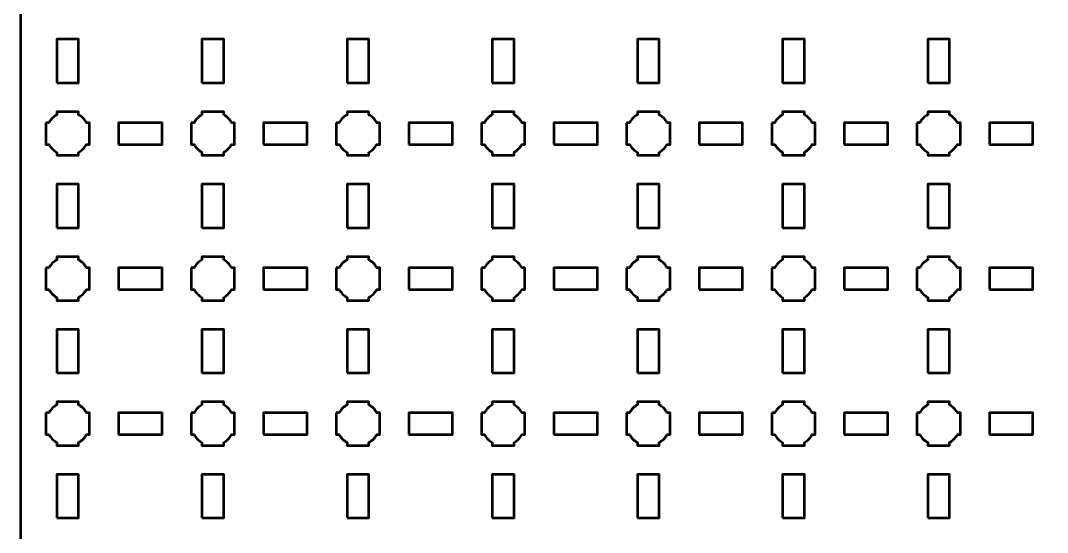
# Model space of a CAD drawing. Header units: centimetres. Extents: x -40.1 to 19.1, y -44.5 to 14.8.
# Drawn here: x -40.15 to -26, y 0.65 to 7.71 of the extents above; entities that cross this region are included whole.
import ezdxf

# ---------------------------------------------------------------- set-up
doc = ezdxf.new("R2010")
doc.units = ezdxf.units.CM
doc.header["$MEASUREMENT"] = 0
doc.layers.add('Layer 1', color=7, linetype='Continuous')

msp = doc.modelspace()

# ---------------------------------------------------------------- linework, layer by layer
at = {"layer": 'Layer 1', "lineweight": 53}
for points in [[(-39.65, 6.85), (-39.35, 6.85), (-39.35, 7.45), (-39.65, 7.45), (-39.65, 6.85)], [(-37.65, 6.85), (-37.35, 6.85), (-37.35, 7.45), (-37.65, 7.45), (-37.65, 6.85)], [(-35.65, 6.85), (-35.35, 6.85), (-35.35, 7.45), (-35.65, 7.45), (-35.65, 6.85)], [(-33.65, 6.85), (-33.35, 6.85), (-33.35, 7.45), (-33.65, 7.45), (-33.65, 6.85)], [(-31.65, 6.85), (-31.35, 6.85), (-31.35, 7.45), (-31.65, 7.45), (-31.65, 6.85)], [(-29.65, 6.85), (-29.35, 6.85), (-29.35, 7.45), (-29.65, 7.45), (-29.65, 6.85)], [(-27.65, 6.85), (-27.35, 6.85), (-27.35, 7.45), (-27.65, 7.45), (-27.65, 6.85)], [(-38.8, 6), (-38.2, 6), (-38.2, 6.3), (-38.8, 6.3), (-38.8, 6)], [(-36.8, 6), (-36.2, 6), (-36.2, 6.3), (-36.8, 6.3), (-36.8, 6)], [(-34.8, 6), (-34.2, 6), (-34.2, 6.3), (-34.8, 6.3), (-34.8, 6)], [(-32.8, 6), (-32.2, 6), (-32.2, 6.3), (-32.8, 6.3), (-32.8, 6)], [(-30.8, 6), (-30.2, 6), (-30.2, 6.3), (-30.8, 6.3), (-30.8, 6)], [(-28.8, 6), (-28.2, 6), (-28.2, 6.3), (-28.8, 6.3), (-28.8, 6)], [(-26.8, 6), (-26.2, 6), (-26.2, 6.3), (-26.8, 6.3), (-26.8, 6)], [(-39.65, 4.85), (-39.35, 4.85), (-39.35, 5.45), (-39.65, 5.45), (-39.65, 4.85)], [(-37.65, 4.85), (-37.35, 4.85), (-37.35, 5.45), (-37.65, 5.45), (-37.65, 4.85)], [(-35.65, 4.85), (-35.35, 4.85), (-35.35, 5.45), (-35.65, 5.45), (-35.65, 4.85)], [(-33.65, 4.85), (-33.35, 4.85), (-33.35, 5.45), (-33.65, 5.45), (-33.65, 4.85)], [(-31.65, 4.85), (-31.35, 4.85), (-31.35, 5.45), (-31.65, 5.45), (-31.65, 4.85)], [(-29.65, 4.85), (-29.35, 4.85), (-29.35, 5.45), (-29.65, 5.45), (-29.65, 4.85)], [(-27.65, 4.85), (-27.35, 4.85), (-27.35, 5.45), (-27.65, 5.45), (-27.65, 4.85)], [(-38.8, 4), (-38.2, 4), (-38.2, 4.3), (-38.8, 4.3), (-38.8, 4)], [(-36.8, 4), (-36.2, 4), (-36.2, 4.3), (-36.8, 4.3), (-36.8, 4)], [(-34.8, 4), (-34.2, 4), (-34.2, 4.3), (-34.8, 4.3), (-34.8, 4)], [(-32.8, 4), (-32.2, 4), (-32.2, 4.3), (-32.8, 4.3), (-32.8, 4)], [(-30.8, 4), (-30.2, 4), (-30.2, 4.3), (-30.8, 4.3), (-30.8, 4)], [(-28.8, 4), (-28.2, 4), (-28.2, 4.3), (-28.8, 4.3), (-28.8, 4)], [(-26.8, 4), (-26.2, 4), (-26.2, 4.3), (-26.8, 4.3), (-26.8, 4)], [(-39.65, 2.85), (-39.35, 2.85), (-39.35, 3.45), (-39.65, 3.45), (-39.65, 2.85)], [(-37.65, 2.85), (-37.35, 2.85), (-37.35, 3.45), (-37.65, 3.45), (-37.65, 2.85)], [(-35.65, 2.85), (-35.35, 2.85), (-35.35, 3.45), (-35.65, 3.45), (-35.65, 2.85)], [(-33.65, 2.85), (-33.35, 2.85), (-33.35, 3.45), (-33.65, 3.45), (-33.65, 2.85)], [(-31.65, 2.85), (-31.35, 2.85), (-31.35, 3.45), (-31.65, 3.45), (-31.65, 2.85)], [(-29.65, 2.85), (-29.35, 2.85), (-29.35, 3.45), (-29.65, 3.45), (-29.65, 2.85)], [(-27.65, 2.85), (-27.35, 2.85), (-27.35, 3.45), (-27.65, 3.45), (-27.65, 2.85)], [(-38.8, 2), (-38.2, 2), (-38.2, 2.3), (-38.8, 2.3), (-38.8, 2)], [(-36.8, 2), (-36.2, 2), (-36.2, 2.3), (-36.8, 2.3), (-36.8, 2)], [(-34.8, 2), (-34.2, 2), (-34.2, 2.3), (-34.8, 2.3), (-34.8, 2)], [(-32.8, 2), (-32.2, 2), (-32.2, 2.3), (-32.8, 2.3), (-32.8, 2)], [(-30.8, 2), (-30.2, 2), (-30.2, 2.3), (-30.8, 2.3), (-30.8, 2)], [(-28.8, 2), (-28.2, 2), (-28.2, 2.3), (-28.8, 2.3), (-28.8, 2)], [(-26.8, 2), (-26.2, 2), (-26.2, 2.3), (-26.8, 2.3), (-26.8, 2)], [(-39.65, 0.85), (-39.35, 0.85), (-39.35, 1.45), (-39.65, 1.45), (-39.65, 0.85)], [(-37.65, 0.85), (-37.35, 0.85), (-37.35, 1.45), (-37.65, 1.45), (-37.65, 0.85)], [(-35.65, 0.85), (-35.35, 0.85), (-35.35, 1.45), (-35.65, 1.45), (-35.65, 0.85)], [(-33.65, 0.85), (-33.35, 0.85), (-33.35, 1.45), (-33.65, 1.45), (-33.65, 0.85)], [(-31.65, 0.85), (-31.35, 0.85), (-31.35, 1.45), (-31.65, 1.45), (-31.65, 0.85)], [(-29.65, 0.85), (-29.35, 0.85), (-29.35, 1.45), (-29.65, 1.45), (-29.65, 0.85)], [(-27.65, 0.85), (-27.35, 0.85), (-27.35, 1.45), (-27.65, 1.45), (-27.65, 0.85)]]:
    msp.add_lwpolyline(points, close=True, dxfattribs=at)
for points, knots in [([(-40.15, -44), (-40.15, -44), (-40.15, 14.3), (-40.15, 14.3), (-40.15, 14.3), (-40.15, 14.57609), (-39.92609, 14.8), (-39.65, 14.8), (-39.65, 14.8), (-39.65, 14.8), (18.65, 14.8), (18.65, 14.8), (18.65, 14.8), (18.92609, 14.8), (19.15, 14.57609), (19.15, 14.3), (19.15, 14.3), (19.15, 14.3), (19.15, -44), (19.15, -44), (19.15, -44), (19.15, -44.27609), (18.92609, -44.5), (18.65, -44.5), (18.65, -44.5), (18.65, -44.5), (-39.65, -44.5), (-39.65, -44.5), (-39.65, -44.5), (-39.92609, -44.5), (-40.15, -44.27609), (-40.15, -44)], [0, 0, 0, 0, 0.125, 0.125, 0.125, 0.125, 0.25, 0.25, 0.25, 0.25, 0.375, 0.375, 0.375, 0.375, 0.5, 0.5, 0.5, 0.5, 0.625, 0.625, 0.625, 0.625, 0.75, 0.75, 0.75, 0.75, 0.875, 0.875, 0.875, 0.875, 1, 1, 1, 1]), ([(-39.8, 6.3), (-39.8, 6.3), (-39.75985, 6.3), (-39.75985, 6.3), (-39.75985, 6.3), (-39.7335, 6.34553), (-39.69553, 6.3835), (-39.65, 6.40985), (-39.65, 6.40985), (-39.65, 6.40985), (-39.65, 6.45), (-39.65, 6.45), (-39.65, 6.45), (-39.65, 6.45), (-39.5, 6.45), (-39.5, 6.45), (-39.5, 6.45), (-39.5, 6.45), (-39.35, 6.45), (-39.35, 6.45), (-39.35, 6.45), (-39.35, 6.45), (-39.35, 6.40985), (-39.35, 6.40985), (-39.35, 6.40985), (-39.30447, 6.3835), (-39.2665, 6.34553), (-39.24015, 6.3), (-39.24015, 6.3), (-39.24015, 6.3), (-39.2, 6.3), (-39.2, 6.3), (-39.2, 6.3), (-39.2, 6.3), (-39.2, 6.15), (-39.2, 6.15), (-39.2, 6.15), (-39.2, 6.15), (-39.2, 6), (-39.2, 6), (-39.2, 6), (-39.2, 6), (-39.24015, 6), (-39.24015, 6), (-39.24015, 6), (-39.2665, 5.95447), (-39.30447, 5.9165), (-39.35, 5.89015), (-39.35, 5.89015), (-39.35, 5.89015), (-39.35, 5.85), (-39.35, 5.85), (-39.35, 5.85), (-39.35, 5.85), (-39.5, 5.85), (-39.5, 5.85), (-39.5, 5.85), (-39.5, 5.85), (-39.65, 5.85), (-39.65, 5.85), (-39.65, 5.85), (-39.65, 5.85), (-39.65, 5.89015), (-39.65, 5.89015), (-39.65, 5.89015), (-39.69553, 5.9165), (-39.7335, 5.95447), (-39.75985, 6), (-39.75985, 6), (-39.75985, 6), (-39.8, 6), (-39.8, 6), (-39.8, 6), (-39.8, 6), (-39.8, 6.15), (-39.8, 6.15), (-39.8, 6.15), (-39.8, 6.15), (-39.8, 6.3), (-39.8, 6.3)], [0, 0, 0, 0, 0.05, 0.05, 0.05, 0.05, 0.1, 0.1, 0.1, 0.1, 0.15, 0.15, 0.15, 0.15, 0.2, 0.2, 0.2, 0.2, 0.25, 0.25, 0.25, 0.25, 0.3, 0.3, 0.3, 0.3, 0.35, 0.35, 0.35, 0.35, 0.4, 0.4, 0.4, 0.4, 0.45, 0.45, 0.45, 0.45, 0.5, 0.5, 0.5, 0.5, 0.55, 0.55, 0.55, 0.55, 0.6, 0.6, 0.6, 0.6, 0.65, 0.65, 0.65, 0.65, 0.7, 0.7, 0.7, 0.7, 0.75, 0.75, 0.75, 0.75, 0.8, 0.8, 0.8, 0.8, 0.85, 0.85, 0.85, 0.85, 0.9, 0.9, 0.9, 0.9, 0.95, 0.95, 0.95, 0.95, 1, 1, 1, 1]), ([(-37.8, 6.3), (-37.8, 6.3), (-37.75985, 6.3), (-37.75985, 6.3), (-37.75985, 6.3), (-37.7335, 6.34553), (-37.69553, 6.3835), (-37.65, 6.40985), (-37.65, 6.40985), (-37.65, 6.40985), (-37.65, 6.45), (-37.65, 6.45), (-37.65, 6.45), (-37.65, 6.45), (-37.5, 6.45), (-37.5, 6.45), (-37.5, 6.45), (-37.5, 6.45), (-37.35, 6.45), (-37.35, 6.45), (-37.35, 6.45), (-37.35, 6.45), (-37.35, 6.40985), (-37.35, 6.40985), (-37.35, 6.40985), (-37.30447, 6.3835), (-37.2665, 6.34553), (-37.24015, 6.3), (-37.24015, 6.3), (-37.24015, 6.3), (-37.2, 6.3), (-37.2, 6.3), (-37.2, 6.3), (-37.2, 6.3), (-37.2, 6.15), (-37.2, 6.15), (-37.2, 6.15), (-37.2, 6.15), (-37.2, 6), (-37.2, 6), (-37.2, 6), (-37.2, 6), (-37.24015, 6), (-37.24015, 6), (-37.24015, 6), (-37.2665, 5.95447), (-37.30447, 5.9165), (-37.35, 5.89015), (-37.35, 5.89015), (-37.35, 5.89015), (-37.35, 5.85), (-37.35, 5.85), (-37.35, 5.85), (-37.35, 5.85), (-37.5, 5.85), (-37.5, 5.85), (-37.5, 5.85), (-37.5, 5.85), (-37.65, 5.85), (-37.65, 5.85), (-37.65, 5.85), (-37.65, 5.85), (-37.65, 5.89015), (-37.65, 5.89015), (-37.65, 5.89015), (-37.69553, 5.9165), (-37.7335, 5.95447), (-37.75985, 6), (-37.75985, 6), (-37.75985, 6), (-37.8, 6), (-37.8, 6), (-37.8, 6), (-37.8, 6), (-37.8, 6.15), (-37.8, 6.15), (-37.8, 6.15), (-37.8, 6.15), (-37.8, 6.3), (-37.8, 6.3)], [0, 0, 0, 0, 0.05, 0.05, 0.05, 0.05, 0.1, 0.1, 0.1, 0.1, 0.15, 0.15, 0.15, 0.15, 0.2, 0.2, 0.2, 0.2, 0.25, 0.25, 0.25, 0.25, 0.3, 0.3, 0.3, 0.3, 0.35, 0.35, 0.35, 0.35, 0.4, 0.4, 0.4, 0.4, 0.45, 0.45, 0.45, 0.45, 0.5, 0.5, 0.5, 0.5, 0.55, 0.55, 0.55, 0.55, 0.6, 0.6, 0.6, 0.6, 0.65, 0.65, 0.65, 0.65, 0.7, 0.7, 0.7, 0.7, 0.75, 0.75, 0.75, 0.75, 0.8, 0.8, 0.8, 0.8, 0.85, 0.85, 0.85, 0.85, 0.9, 0.9, 0.9, 0.9, 0.95, 0.95, 0.95, 0.95, 1, 1, 1, 1]), ([(-35.8, 6.3), (-35.8, 6.3), (-35.75985, 6.3), (-35.75985, 6.3), (-35.75985, 6.3), (-35.7335, 6.34553), (-35.69553, 6.3835), (-35.65, 6.40985), (-35.65, 6.40985), (-35.65, 6.40985), (-35.65, 6.45), (-35.65, 6.45), (-35.65, 6.45), (-35.65, 6.45), (-35.5, 6.45), (-35.5, 6.45), (-35.5, 6.45), (-35.5, 6.45), (-35.35, 6.45), (-35.35, 6.45), (-35.35, 6.45), (-35.35, 6.45), (-35.35, 6.40985), (-35.35, 6.40985), (-35.35, 6.40985), (-35.30447, 6.3835), (-35.2665, 6.34553), (-35.24015, 6.3), (-35.24015, 6.3), (-35.24015, 6.3), (-35.2, 6.3), (-35.2, 6.3), (-35.2, 6.3), (-35.2, 6.3), (-35.2, 6.15), (-35.2, 6.15), (-35.2, 6.15), (-35.2, 6.15), (-35.2, 6), (-35.2, 6), (-35.2, 6), (-35.2, 6), (-35.24015, 6), (-35.24015, 6), (-35.24015, 6), (-35.2665, 5.95447), (-35.30447, 5.9165), (-35.35, 5.89015), (-35.35, 5.89015), (-35.35, 5.89015), (-35.35, 5.85), (-35.35, 5.85), (-35.35, 5.85), (-35.35, 5.85), (-35.5, 5.85), (-35.5, 5.85), (-35.5, 5.85), (-35.5, 5.85), (-35.65, 5.85), (-35.65, 5.85), (-35.65, 5.85), (-35.65, 5.85), (-35.65, 5.89015), (-35.65, 5.89015), (-35.65, 5.89015), (-35.69553, 5.9165), (-35.7335, 5.95447), (-35.75985, 6), (-35.75985, 6), (-35.75985, 6), (-35.8, 6), (-35.8, 6), (-35.8, 6), (-35.8, 6), (-35.8, 6.15), (-35.8, 6.15), (-35.8, 6.15), (-35.8, 6.15), (-35.8, 6.3), (-35.8, 6.3)], [0, 0, 0, 0, 0.05, 0.05, 0.05, 0.05, 0.1, 0.1, 0.1, 0.1, 0.15, 0.15, 0.15, 0.15, 0.2, 0.2, 0.2, 0.2, 0.25, 0.25, 0.25, 0.25, 0.3, 0.3, 0.3, 0.3, 0.35, 0.35, 0.35, 0.35, 0.4, 0.4, 0.4, 0.4, 0.45, 0.45, 0.45, 0.45, 0.5, 0.5, 0.5, 0.5, 0.55, 0.55, 0.55, 0.55, 0.6, 0.6, 0.6, 0.6, 0.65, 0.65, 0.65, 0.65, 0.7, 0.7, 0.7, 0.7, 0.75, 0.75, 0.75, 0.75, 0.8, 0.8, 0.8, 0.8, 0.85, 0.85, 0.85, 0.85, 0.9, 0.9, 0.9, 0.9, 0.95, 0.95, 0.95, 0.95, 1, 1, 1, 1]), ([(-33.8, 6.3), (-33.8, 6.3), (-33.75985, 6.3), (-33.75985, 6.3), (-33.75985, 6.3), (-33.7335, 6.34553), (-33.69553, 6.3835), (-33.65, 6.40985), (-33.65, 6.40985), (-33.65, 6.40985), (-33.65, 6.45), (-33.65, 6.45), (-33.65, 6.45), (-33.65, 6.45), (-33.5, 6.45), (-33.5, 6.45), (-33.5, 6.45), (-33.5, 6.45), (-33.35, 6.45), (-33.35, 6.45), (-33.35, 6.45), (-33.35, 6.45), (-33.35, 6.40985), (-33.35, 6.40985), (-33.35, 6.40985), (-33.30447, 6.3835), (-33.2665, 6.34553), (-33.24015, 6.3), (-33.24015, 6.3), (-33.24015, 6.3), (-33.2, 6.3), (-33.2, 6.3), (-33.2, 6.3), (-33.2, 6.3), (-33.2, 6.15), (-33.2, 6.15), (-33.2, 6.15), (-33.2, 6.15), (-33.2, 6), (-33.2, 6), (-33.2, 6), (-33.2, 6), (-33.24015, 6), (-33.24015, 6), (-33.24015, 6), (-33.2665, 5.95447), (-33.30447, 5.9165), (-33.35, 5.89015), (-33.35, 5.89015), (-33.35, 5.89015), (-33.35, 5.85), (-33.35, 5.85), (-33.35, 5.85), (-33.35, 5.85), (-33.5, 5.85), (-33.5, 5.85), (-33.5, 5.85), (-33.5, 5.85), (-33.65, 5.85), (-33.65, 5.85), (-33.65, 5.85), (-33.65, 5.85), (-33.65, 5.89015), (-33.65, 5.89015), (-33.65, 5.89015), (-33.69553, 5.9165), (-33.7335, 5.95447), (-33.75985, 6), (-33.75985, 6), (-33.75985, 6), (-33.8, 6), (-33.8, 6), (-33.8, 6), (-33.8, 6), (-33.8, 6.15), (-33.8, 6.15), (-33.8, 6.15), (-33.8, 6.15), (-33.8, 6.3), (-33.8, 6.3)], [0, 0, 0, 0, 0.05, 0.05, 0.05, 0.05, 0.1, 0.1, 0.1, 0.1, 0.15, 0.15, 0.15, 0.15, 0.2, 0.2, 0.2, 0.2, 0.25, 0.25, 0.25, 0.25, 0.3, 0.3, 0.3, 0.3, 0.35, 0.35, 0.35, 0.35, 0.4, 0.4, 0.4, 0.4, 0.45, 0.45, 0.45, 0.45, 0.5, 0.5, 0.5, 0.5, 0.55, 0.55, 0.55, 0.55, 0.6, 0.6, 0.6, 0.6, 0.65, 0.65, 0.65, 0.65, 0.7, 0.7, 0.7, 0.7, 0.75, 0.75, 0.75, 0.75, 0.8, 0.8, 0.8, 0.8, 0.85, 0.85, 0.85, 0.85, 0.9, 0.9, 0.9, 0.9, 0.95, 0.95, 0.95, 0.95, 1, 1, 1, 1]), ([(-31.8, 6.3), (-31.8, 6.3), (-31.75985, 6.3), (-31.75985, 6.3), (-31.75985, 6.3), (-31.7335, 6.34553), (-31.69553, 6.3835), (-31.65, 6.40985), (-31.65, 6.40985), (-31.65, 6.40985), (-31.65, 6.45), (-31.65, 6.45), (-31.65, 6.45), (-31.65, 6.45), (-31.5, 6.45), (-31.5, 6.45), (-31.5, 6.45), (-31.5, 6.45), (-31.35, 6.45), (-31.35, 6.45), (-31.35, 6.45), (-31.35, 6.45), (-31.35, 6.40985), (-31.35, 6.40985), (-31.35, 6.40985), (-31.30447, 6.3835), (-31.2665, 6.34553), (-31.24015, 6.3), (-31.24015, 6.3), (-31.24015, 6.3), (-31.2, 6.3), (-31.2, 6.3), (-31.2, 6.3), (-31.2, 6.3), (-31.2, 6.15), (-31.2, 6.15), (-31.2, 6.15), (-31.2, 6.15), (-31.2, 6), (-31.2, 6), (-31.2, 6), (-31.2, 6), (-31.24015, 6), (-31.24015, 6), (-31.24015, 6), (-31.2665, 5.95447), (-31.30447, 5.9165), (-31.35, 5.89015), (-31.35, 5.89015), (-31.35, 5.89015), (-31.35, 5.85), (-31.35, 5.85), (-31.35, 5.85), (-31.35, 5.85), (-31.5, 5.85), (-31.5, 5.85), (-31.5, 5.85), (-31.5, 5.85), (-31.65, 5.85), (-31.65, 5.85), (-31.65, 5.85), (-31.65, 5.85), (-31.65, 5.89015), (-31.65, 5.89015), (-31.65, 5.89015), (-31.69553, 5.9165), (-31.7335, 5.95447), (-31.75985, 6), (-31.75985, 6), (-31.75985, 6), (-31.8, 6), (-31.8, 6), (-31.8, 6), (-31.8, 6), (-31.8, 6.15), (-31.8, 6.15), (-31.8, 6.15), (-31.8, 6.15), (-31.8, 6.3), (-31.8, 6.3)], [0, 0, 0, 0, 0.05, 0.05, 0.05, 0.05, 0.1, 0.1, 0.1, 0.1, 0.15, 0.15, 0.15, 0.15, 0.2, 0.2, 0.2, 0.2, 0.25, 0.25, 0.25, 0.25, 0.3, 0.3, 0.3, 0.3, 0.35, 0.35, 0.35, 0.35, 0.4, 0.4, 0.4, 0.4, 0.45, 0.45, 0.45, 0.45, 0.5, 0.5, 0.5, 0.5, 0.55, 0.55, 0.55, 0.55, 0.6, 0.6, 0.6, 0.6, 0.65, 0.65, 0.65, 0.65, 0.7, 0.7, 0.7, 0.7, 0.75, 0.75, 0.75, 0.75, 0.8, 0.8, 0.8, 0.8, 0.85, 0.85, 0.85, 0.85, 0.9, 0.9, 0.9, 0.9, 0.95, 0.95, 0.95, 0.95, 1, 1, 1, 1]), ([(-29.8, 6.3), (-29.8, 6.3), (-29.75985, 6.3), (-29.75985, 6.3), (-29.75985, 6.3), (-29.7335, 6.34553), (-29.69553, 6.3835), (-29.65, 6.40985), (-29.65, 6.40985), (-29.65, 6.40985), (-29.65, 6.45), (-29.65, 6.45), (-29.65, 6.45), (-29.65, 6.45), (-29.5, 6.45), (-29.5, 6.45), (-29.5, 6.45), (-29.5, 6.45), (-29.35, 6.45), (-29.35, 6.45), (-29.35, 6.45), (-29.35, 6.45), (-29.35, 6.40985), (-29.35, 6.40985), (-29.35, 6.40985), (-29.30447, 6.3835), (-29.2665, 6.34553), (-29.24015, 6.3), (-29.24015, 6.3), (-29.24015, 6.3), (-29.2, 6.3), (-29.2, 6.3), (-29.2, 6.3), (-29.2, 6.3), (-29.2, 6.15), (-29.2, 6.15), (-29.2, 6.15), (-29.2, 6.15), (-29.2, 6), (-29.2, 6), (-29.2, 6), (-29.2, 6), (-29.24015, 6), (-29.24015, 6), (-29.24015, 6), (-29.2665, 5.95447), (-29.30447, 5.9165), (-29.35, 5.89015), (-29.35, 5.89015), (-29.35, 5.89015), (-29.35, 5.85), (-29.35, 5.85), (-29.35, 5.85), (-29.35, 5.85), (-29.5, 5.85), (-29.5, 5.85), (-29.5, 5.85), (-29.5, 5.85), (-29.65, 5.85), (-29.65, 5.85), (-29.65, 5.85), (-29.65, 5.85), (-29.65, 5.89015), (-29.65, 5.89015), (-29.65, 5.89015), (-29.69553, 5.9165), (-29.7335, 5.95447), (-29.75985, 6), (-29.75985, 6), (-29.75985, 6), (-29.8, 6), (-29.8, 6), (-29.8, 6), (-29.8, 6), (-29.8, 6.15), (-29.8, 6.15), (-29.8, 6.15), (-29.8, 6.15), (-29.8, 6.3), (-29.8, 6.3)], [0, 0, 0, 0, 0.05, 0.05, 0.05, 0.05, 0.1, 0.1, 0.1, 0.1, 0.15, 0.15, 0.15, 0.15, 0.2, 0.2, 0.2, 0.2, 0.25, 0.25, 0.25, 0.25, 0.3, 0.3, 0.3, 0.3, 0.35, 0.35, 0.35, 0.35, 0.4, 0.4, 0.4, 0.4, 0.45, 0.45, 0.45, 0.45, 0.5, 0.5, 0.5, 0.5, 0.55, 0.55, 0.55, 0.55, 0.6, 0.6, 0.6, 0.6, 0.65, 0.65, 0.65, 0.65, 0.7, 0.7, 0.7, 0.7, 0.75, 0.75, 0.75, 0.75, 0.8, 0.8, 0.8, 0.8, 0.85, 0.85, 0.85, 0.85, 0.9, 0.9, 0.9, 0.9, 0.95, 0.95, 0.95, 0.95, 1, 1, 1, 1]), ([(-27.8, 6.3), (-27.8, 6.3), (-27.75985, 6.3), (-27.75985, 6.3), (-27.75985, 6.3), (-27.7335, 6.34553), (-27.69553, 6.3835), (-27.65, 6.40985), (-27.65, 6.40985), (-27.65, 6.40985), (-27.65, 6.45), (-27.65, 6.45), (-27.65, 6.45), (-27.65, 6.45), (-27.5, 6.45), (-27.5, 6.45), (-27.5, 6.45), (-27.5, 6.45), (-27.35, 6.45), (-27.35, 6.45), (-27.35, 6.45), (-27.35, 6.45), (-27.35, 6.40985), (-27.35, 6.40985), (-27.35, 6.40985), (-27.30447, 6.3835), (-27.2665, 6.34553), (-27.24015, 6.3), (-27.24015, 6.3), (-27.24015, 6.3), (-27.2, 6.3), (-27.2, 6.3), (-27.2, 6.3), (-27.2, 6.3), (-27.2, 6.15), (-27.2, 6.15), (-27.2, 6.15), (-27.2, 6.15), (-27.2, 6), (-27.2, 6), (-27.2, 6), (-27.2, 6), (-27.24015, 6), (-27.24015, 6), (-27.24015, 6), (-27.2665, 5.95447), (-27.30447, 5.9165), (-27.35, 5.89015), (-27.35, 5.89015), (-27.35, 5.89015), (-27.35, 5.85), (-27.35, 5.85), (-27.35, 5.85), (-27.35, 5.85), (-27.5, 5.85), (-27.5, 5.85), (-27.5, 5.85), (-27.5, 5.85), (-27.65, 5.85), (-27.65, 5.85), (-27.65, 5.85), (-27.65, 5.85), (-27.65, 5.89015), (-27.65, 5.89015), (-27.65, 5.89015), (-27.69553, 5.9165), (-27.7335, 5.95447), (-27.75985, 6), (-27.75985, 6), (-27.75985, 6), (-27.8, 6), (-27.8, 6), (-27.8, 6), (-27.8, 6), (-27.8, 6.15), (-27.8, 6.15), (-27.8, 6.15), (-27.8, 6.15), (-27.8, 6.3), (-27.8, 6.3)], [0, 0, 0, 0, 0.05, 0.05, 0.05, 0.05, 0.1, 0.1, 0.1, 0.1, 0.15, 0.15, 0.15, 0.15, 0.2, 0.2, 0.2, 0.2, 0.25, 0.25, 0.25, 0.25, 0.3, 0.3, 0.3, 0.3, 0.35, 0.35, 0.35, 0.35, 0.4, 0.4, 0.4, 0.4, 0.45, 0.45, 0.45, 0.45, 0.5, 0.5, 0.5, 0.5, 0.55, 0.55, 0.55, 0.55, 0.6, 0.6, 0.6, 0.6, 0.65, 0.65, 0.65, 0.65, 0.7, 0.7, 0.7, 0.7, 0.75, 0.75, 0.75, 0.75, 0.8, 0.8, 0.8, 0.8, 0.85, 0.85, 0.85, 0.85, 0.9, 0.9, 0.9, 0.9, 0.95, 0.95, 0.95, 0.95, 1, 1, 1, 1]), ([(-39.8, 4.3), (-39.8, 4.3), (-39.75985, 4.3), (-39.75985, 4.3), (-39.75985, 4.3), (-39.7335, 4.34553), (-39.69553, 4.3835), (-39.65, 4.40985), (-39.65, 4.40985), (-39.65, 4.40985), (-39.65, 4.45), (-39.65, 4.45), (-39.65, 4.45), (-39.65, 4.45), (-39.5, 4.45), (-39.5, 4.45), (-39.5, 4.45), (-39.5, 4.45), (-39.35, 4.45), (-39.35, 4.45), (-39.35, 4.45), (-39.35, 4.45), (-39.35, 4.40985), (-39.35, 4.40985), (-39.35, 4.40985), (-39.30447, 4.3835), (-39.2665, 4.34553), (-39.24015, 4.3), (-39.24015, 4.3), (-39.24015, 4.3), (-39.2, 4.3), (-39.2, 4.3), (-39.2, 4.3), (-39.2, 4.3), (-39.2, 4.15), (-39.2, 4.15), (-39.2, 4.15), (-39.2, 4.15), (-39.2, 4), (-39.2, 4), (-39.2, 4), (-39.2, 4), (-39.24015, 4), (-39.24015, 4), (-39.24015, 4), (-39.2665, 3.95447), (-39.30447, 3.9165), (-39.35, 3.89015), (-39.35, 3.89015), (-39.35, 3.89015), (-39.35, 3.85), (-39.35, 3.85), (-39.35, 3.85), (-39.35, 3.85), (-39.5, 3.85), (-39.5, 3.85), (-39.5, 3.85), (-39.5, 3.85), (-39.65, 3.85), (-39.65, 3.85), (-39.65, 3.85), (-39.65, 3.85), (-39.65, 3.89015), (-39.65, 3.89015), (-39.65, 3.89015), (-39.69553, 3.9165), (-39.7335, 3.95447), (-39.75985, 4), (-39.75985, 4), (-39.75985, 4), (-39.8, 4), (-39.8, 4), (-39.8, 4), (-39.8, 4), (-39.8, 4.15), (-39.8, 4.15), (-39.8, 4.15), (-39.8, 4.15), (-39.8, 4.3), (-39.8, 4.3)], [0, 0, 0, 0, 0.05, 0.05, 0.05, 0.05, 0.1, 0.1, 0.1, 0.1, 0.15, 0.15, 0.15, 0.15, 0.2, 0.2, 0.2, 0.2, 0.25, 0.25, 0.25, 0.25, 0.3, 0.3, 0.3, 0.3, 0.35, 0.35, 0.35, 0.35, 0.4, 0.4, 0.4, 0.4, 0.45, 0.45, 0.45, 0.45, 0.5, 0.5, 0.5, 0.5, 0.55, 0.55, 0.55, 0.55, 0.6, 0.6, 0.6, 0.6, 0.65, 0.65, 0.65, 0.65, 0.7, 0.7, 0.7, 0.7, 0.75, 0.75, 0.75, 0.75, 0.8, 0.8, 0.8, 0.8, 0.85, 0.85, 0.85, 0.85, 0.9, 0.9, 0.9, 0.9, 0.95, 0.95, 0.95, 0.95, 1, 1, 1, 1]), ([(-37.8, 4.3), (-37.8, 4.3), (-37.75985, 4.3), (-37.75985, 4.3), (-37.75985, 4.3), (-37.7335, 4.34553), (-37.69553, 4.3835), (-37.65, 4.40985), (-37.65, 4.40985), (-37.65, 4.40985), (-37.65, 4.45), (-37.65, 4.45), (-37.65, 4.45), (-37.65, 4.45), (-37.5, 4.45), (-37.5, 4.45), (-37.5, 4.45), (-37.5, 4.45), (-37.35, 4.45), (-37.35, 4.45), (-37.35, 4.45), (-37.35, 4.45), (-37.35, 4.40985), (-37.35, 4.40985), (-37.35, 4.40985), (-37.30447, 4.3835), (-37.2665, 4.34553), (-37.24015, 4.3), (-37.24015, 4.3), (-37.24015, 4.3), (-37.2, 4.3), (-37.2, 4.3), (-37.2, 4.3), (-37.2, 4.3), (-37.2, 4.15), (-37.2, 4.15), (-37.2, 4.15), (-37.2, 4.15), (-37.2, 4), (-37.2, 4), (-37.2, 4), (-37.2, 4), (-37.24015, 4), (-37.24015, 4), (-37.24015, 4), (-37.2665, 3.95447), (-37.30447, 3.9165), (-37.35, 3.89015), (-37.35, 3.89015), (-37.35, 3.89015), (-37.35, 3.85), (-37.35, 3.85), (-37.35, 3.85), (-37.35, 3.85), (-37.5, 3.85), (-37.5, 3.85), (-37.5, 3.85), (-37.5, 3.85), (-37.65, 3.85), (-37.65, 3.85), (-37.65, 3.85), (-37.65, 3.85), (-37.65, 3.89015), (-37.65, 3.89015), (-37.65, 3.89015), (-37.69553, 3.9165), (-37.7335, 3.95447), (-37.75985, 4), (-37.75985, 4), (-37.75985, 4), (-37.8, 4), (-37.8, 4), (-37.8, 4), (-37.8, 4), (-37.8, 4.15), (-37.8, 4.15), (-37.8, 4.15), (-37.8, 4.15), (-37.8, 4.3), (-37.8, 4.3)], [0, 0, 0, 0, 0.05, 0.05, 0.05, 0.05, 0.1, 0.1, 0.1, 0.1, 0.15, 0.15, 0.15, 0.15, 0.2, 0.2, 0.2, 0.2, 0.25, 0.25, 0.25, 0.25, 0.3, 0.3, 0.3, 0.3, 0.35, 0.35, 0.35, 0.35, 0.4, 0.4, 0.4, 0.4, 0.45, 0.45, 0.45, 0.45, 0.5, 0.5, 0.5, 0.5, 0.55, 0.55, 0.55, 0.55, 0.6, 0.6, 0.6, 0.6, 0.65, 0.65, 0.65, 0.65, 0.7, 0.7, 0.7, 0.7, 0.75, 0.75, 0.75, 0.75, 0.8, 0.8, 0.8, 0.8, 0.85, 0.85, 0.85, 0.85, 0.9, 0.9, 0.9, 0.9, 0.95, 0.95, 0.95, 0.95, 1, 1, 1, 1]), ([(-35.8, 4.3), (-35.8, 4.3), (-35.75985, 4.3), (-35.75985, 4.3), (-35.75985, 4.3), (-35.7335, 4.34553), (-35.69553, 4.3835), (-35.65, 4.40985), (-35.65, 4.40985), (-35.65, 4.40985), (-35.65, 4.45), (-35.65, 4.45), (-35.65, 4.45), (-35.65, 4.45), (-35.5, 4.45), (-35.5, 4.45), (-35.5, 4.45), (-35.5, 4.45), (-35.35, 4.45), (-35.35, 4.45), (-35.35, 4.45), (-35.35, 4.45), (-35.35, 4.40985), (-35.35, 4.40985), (-35.35, 4.40985), (-35.30447, 4.3835), (-35.2665, 4.34553), (-35.24015, 4.3), (-35.24015, 4.3), (-35.24015, 4.3), (-35.2, 4.3), (-35.2, 4.3), (-35.2, 4.3), (-35.2, 4.3), (-35.2, 4.15), (-35.2, 4.15), (-35.2, 4.15), (-35.2, 4.15), (-35.2, 4), (-35.2, 4), (-35.2, 4), (-35.2, 4), (-35.24015, 4), (-35.24015, 4), (-35.24015, 4), (-35.2665, 3.95447), (-35.30447, 3.9165), (-35.35, 3.89015), (-35.35, 3.89015), (-35.35, 3.89015), (-35.35, 3.85), (-35.35, 3.85), (-35.35, 3.85), (-35.35, 3.85), (-35.5, 3.85), (-35.5, 3.85), (-35.5, 3.85), (-35.5, 3.85), (-35.65, 3.85), (-35.65, 3.85), (-35.65, 3.85), (-35.65, 3.85), (-35.65, 3.89015), (-35.65, 3.89015), (-35.65, 3.89015), (-35.69553, 3.9165), (-35.7335, 3.95447), (-35.75985, 4), (-35.75985, 4), (-35.75985, 4), (-35.8, 4), (-35.8, 4), (-35.8, 4), (-35.8, 4), (-35.8, 4.15), (-35.8, 4.15), (-35.8, 4.15), (-35.8, 4.15), (-35.8, 4.3), (-35.8, 4.3)], [0, 0, 0, 0, 0.05, 0.05, 0.05, 0.05, 0.1, 0.1, 0.1, 0.1, 0.15, 0.15, 0.15, 0.15, 0.2, 0.2, 0.2, 0.2, 0.25, 0.25, 0.25, 0.25, 0.3, 0.3, 0.3, 0.3, 0.35, 0.35, 0.35, 0.35, 0.4, 0.4, 0.4, 0.4, 0.45, 0.45, 0.45, 0.45, 0.5, 0.5, 0.5, 0.5, 0.55, 0.55, 0.55, 0.55, 0.6, 0.6, 0.6, 0.6, 0.65, 0.65, 0.65, 0.65, 0.7, 0.7, 0.7, 0.7, 0.75, 0.75, 0.75, 0.75, 0.8, 0.8, 0.8, 0.8, 0.85, 0.85, 0.85, 0.85, 0.9, 0.9, 0.9, 0.9, 0.95, 0.95, 0.95, 0.95, 1, 1, 1, 1]), ([(-33.8, 4.3), (-33.8, 4.3), (-33.75985, 4.3), (-33.75985, 4.3), (-33.75985, 4.3), (-33.7335, 4.34553), (-33.69553, 4.3835), (-33.65, 4.40985), (-33.65, 4.40985), (-33.65, 4.40985), (-33.65, 4.45), (-33.65, 4.45), (-33.65, 4.45), (-33.65, 4.45), (-33.5, 4.45), (-33.5, 4.45), (-33.5, 4.45), (-33.5, 4.45), (-33.35, 4.45), (-33.35, 4.45), (-33.35, 4.45), (-33.35, 4.45), (-33.35, 4.40985), (-33.35, 4.40985), (-33.35, 4.40985), (-33.30447, 4.3835), (-33.2665, 4.34553), (-33.24015, 4.3), (-33.24015, 4.3), (-33.24015, 4.3), (-33.2, 4.3), (-33.2, 4.3), (-33.2, 4.3), (-33.2, 4.3), (-33.2, 4.15), (-33.2, 4.15), (-33.2, 4.15), (-33.2, 4.15), (-33.2, 4), (-33.2, 4), (-33.2, 4), (-33.2, 4), (-33.24015, 4), (-33.24015, 4), (-33.24015, 4), (-33.2665, 3.95447), (-33.30447, 3.9165), (-33.35, 3.89015), (-33.35, 3.89015), (-33.35, 3.89015), (-33.35, 3.85), (-33.35, 3.85), (-33.35, 3.85), (-33.35, 3.85), (-33.5, 3.85), (-33.5, 3.85), (-33.5, 3.85), (-33.5, 3.85), (-33.65, 3.85), (-33.65, 3.85), (-33.65, 3.85), (-33.65, 3.85), (-33.65, 3.89015), (-33.65, 3.89015), (-33.65, 3.89015), (-33.69553, 3.9165), (-33.7335, 3.95447), (-33.75985, 4), (-33.75985, 4), (-33.75985, 4), (-33.8, 4), (-33.8, 4), (-33.8, 4), (-33.8, 4), (-33.8, 4.15), (-33.8, 4.15), (-33.8, 4.15), (-33.8, 4.15), (-33.8, 4.3), (-33.8, 4.3)], [0, 0, 0, 0, 0.05, 0.05, 0.05, 0.05, 0.1, 0.1, 0.1, 0.1, 0.15, 0.15, 0.15, 0.15, 0.2, 0.2, 0.2, 0.2, 0.25, 0.25, 0.25, 0.25, 0.3, 0.3, 0.3, 0.3, 0.35, 0.35, 0.35, 0.35, 0.4, 0.4, 0.4, 0.4, 0.45, 0.45, 0.45, 0.45, 0.5, 0.5, 0.5, 0.5, 0.55, 0.55, 0.55, 0.55, 0.6, 0.6, 0.6, 0.6, 0.65, 0.65, 0.65, 0.65, 0.7, 0.7, 0.7, 0.7, 0.75, 0.75, 0.75, 0.75, 0.8, 0.8, 0.8, 0.8, 0.85, 0.85, 0.85, 0.85, 0.9, 0.9, 0.9, 0.9, 0.95, 0.95, 0.95, 0.95, 1, 1, 1, 1]), ([(-31.8, 4.3), (-31.8, 4.3), (-31.75985, 4.3), (-31.75985, 4.3), (-31.75985, 4.3), (-31.7335, 4.34553), (-31.69553, 4.3835), (-31.65, 4.40985), (-31.65, 4.40985), (-31.65, 4.40985), (-31.65, 4.45), (-31.65, 4.45), (-31.65, 4.45), (-31.65, 4.45), (-31.5, 4.45), (-31.5, 4.45), (-31.5, 4.45), (-31.5, 4.45), (-31.35, 4.45), (-31.35, 4.45), (-31.35, 4.45), (-31.35, 4.45), (-31.35, 4.40985), (-31.35, 4.40985), (-31.35, 4.40985), (-31.30447, 4.3835), (-31.2665, 4.34553), (-31.24015, 4.3), (-31.24015, 4.3), (-31.24015, 4.3), (-31.2, 4.3), (-31.2, 4.3), (-31.2, 4.3), (-31.2, 4.3), (-31.2, 4.15), (-31.2, 4.15), (-31.2, 4.15), (-31.2, 4.15), (-31.2, 4), (-31.2, 4), (-31.2, 4), (-31.2, 4), (-31.24015, 4), (-31.24015, 4), (-31.24015, 4), (-31.2665, 3.95447), (-31.30447, 3.9165), (-31.35, 3.89015), (-31.35, 3.89015), (-31.35, 3.89015), (-31.35, 3.85), (-31.35, 3.85), (-31.35, 3.85), (-31.35, 3.85), (-31.5, 3.85), (-31.5, 3.85), (-31.5, 3.85), (-31.5, 3.85), (-31.65, 3.85), (-31.65, 3.85), (-31.65, 3.85), (-31.65, 3.85), (-31.65, 3.89015), (-31.65, 3.89015), (-31.65, 3.89015), (-31.69553, 3.9165), (-31.7335, 3.95447), (-31.75985, 4), (-31.75985, 4), (-31.75985, 4), (-31.8, 4), (-31.8, 4), (-31.8, 4), (-31.8, 4), (-31.8, 4.15), (-31.8, 4.15), (-31.8, 4.15), (-31.8, 4.15), (-31.8, 4.3), (-31.8, 4.3)], [0, 0, 0, 0, 0.05, 0.05, 0.05, 0.05, 0.1, 0.1, 0.1, 0.1, 0.15, 0.15, 0.15, 0.15, 0.2, 0.2, 0.2, 0.2, 0.25, 0.25, 0.25, 0.25, 0.3, 0.3, 0.3, 0.3, 0.35, 0.35, 0.35, 0.35, 0.4, 0.4, 0.4, 0.4, 0.45, 0.45, 0.45, 0.45, 0.5, 0.5, 0.5, 0.5, 0.55, 0.55, 0.55, 0.55, 0.6, 0.6, 0.6, 0.6, 0.65, 0.65, 0.65, 0.65, 0.7, 0.7, 0.7, 0.7, 0.75, 0.75, 0.75, 0.75, 0.8, 0.8, 0.8, 0.8, 0.85, 0.85, 0.85, 0.85, 0.9, 0.9, 0.9, 0.9, 0.95, 0.95, 0.95, 0.95, 1, 1, 1, 1]), ([(-29.8, 4.3), (-29.8, 4.3), (-29.75985, 4.3), (-29.75985, 4.3), (-29.75985, 4.3), (-29.7335, 4.34553), (-29.69553, 4.3835), (-29.65, 4.40985), (-29.65, 4.40985), (-29.65, 4.40985), (-29.65, 4.45), (-29.65, 4.45), (-29.65, 4.45), (-29.65, 4.45), (-29.5, 4.45), (-29.5, 4.45), (-29.5, 4.45), (-29.5, 4.45), (-29.35, 4.45), (-29.35, 4.45), (-29.35, 4.45), (-29.35, 4.45), (-29.35, 4.40985), (-29.35, 4.40985), (-29.35, 4.40985), (-29.30447, 4.3835), (-29.2665, 4.34553), (-29.24015, 4.3), (-29.24015, 4.3), (-29.24015, 4.3), (-29.2, 4.3), (-29.2, 4.3), (-29.2, 4.3), (-29.2, 4.3), (-29.2, 4.15), (-29.2, 4.15), (-29.2, 4.15), (-29.2, 4.15), (-29.2, 4), (-29.2, 4), (-29.2, 4), (-29.2, 4), (-29.24015, 4), (-29.24015, 4), (-29.24015, 4), (-29.2665, 3.95447), (-29.30447, 3.9165), (-29.35, 3.89015), (-29.35, 3.89015), (-29.35, 3.89015), (-29.35, 3.85), (-29.35, 3.85), (-29.35, 3.85), (-29.35, 3.85), (-29.5, 3.85), (-29.5, 3.85), (-29.5, 3.85), (-29.5, 3.85), (-29.65, 3.85), (-29.65, 3.85), (-29.65, 3.85), (-29.65, 3.85), (-29.65, 3.89015), (-29.65, 3.89015), (-29.65, 3.89015), (-29.69553, 3.9165), (-29.7335, 3.95447), (-29.75985, 4), (-29.75985, 4), (-29.75985, 4), (-29.8, 4), (-29.8, 4), (-29.8, 4), (-29.8, 4), (-29.8, 4.15), (-29.8, 4.15), (-29.8, 4.15), (-29.8, 4.15), (-29.8, 4.3), (-29.8, 4.3)], [0, 0, 0, 0, 0.05, 0.05, 0.05, 0.05, 0.1, 0.1, 0.1, 0.1, 0.15, 0.15, 0.15, 0.15, 0.2, 0.2, 0.2, 0.2, 0.25, 0.25, 0.25, 0.25, 0.3, 0.3, 0.3, 0.3, 0.35, 0.35, 0.35, 0.35, 0.4, 0.4, 0.4, 0.4, 0.45, 0.45, 0.45, 0.45, 0.5, 0.5, 0.5, 0.5, 0.55, 0.55, 0.55, 0.55, 0.6, 0.6, 0.6, 0.6, 0.65, 0.65, 0.65, 0.65, 0.7, 0.7, 0.7, 0.7, 0.75, 0.75, 0.75, 0.75, 0.8, 0.8, 0.8, 0.8, 0.85, 0.85, 0.85, 0.85, 0.9, 0.9, 0.9, 0.9, 0.95, 0.95, 0.95, 0.95, 1, 1, 1, 1]), ([(-27.8, 4.3), (-27.8, 4.3), (-27.75985, 4.3), (-27.75985, 4.3), (-27.75985, 4.3), (-27.7335, 4.34553), (-27.69553, 4.3835), (-27.65, 4.40985), (-27.65, 4.40985), (-27.65, 4.40985), (-27.65, 4.45), (-27.65, 4.45), (-27.65, 4.45), (-27.65, 4.45), (-27.5, 4.45), (-27.5, 4.45), (-27.5, 4.45), (-27.5, 4.45), (-27.35, 4.45), (-27.35, 4.45), (-27.35, 4.45), (-27.35, 4.45), (-27.35, 4.40985), (-27.35, 4.40985), (-27.35, 4.40985), (-27.30447, 4.3835), (-27.2665, 4.34553), (-27.24015, 4.3), (-27.24015, 4.3), (-27.24015, 4.3), (-27.2, 4.3), (-27.2, 4.3), (-27.2, 4.3), (-27.2, 4.3), (-27.2, 4.15), (-27.2, 4.15), (-27.2, 4.15), (-27.2, 4.15), (-27.2, 4), (-27.2, 4), (-27.2, 4), (-27.2, 4), (-27.24015, 4), (-27.24015, 4), (-27.24015, 4), (-27.2665, 3.95447), (-27.30447, 3.9165), (-27.35, 3.89015), (-27.35, 3.89015), (-27.35, 3.89015), (-27.35, 3.85), (-27.35, 3.85), (-27.35, 3.85), (-27.35, 3.85), (-27.5, 3.85), (-27.5, 3.85), (-27.5, 3.85), (-27.5, 3.85), (-27.65, 3.85), (-27.65, 3.85), (-27.65, 3.85), (-27.65, 3.85), (-27.65, 3.89015), (-27.65, 3.89015), (-27.65, 3.89015), (-27.69553, 3.9165), (-27.7335, 3.95447), (-27.75985, 4), (-27.75985, 4), (-27.75985, 4), (-27.8, 4), (-27.8, 4), (-27.8, 4), (-27.8, 4), (-27.8, 4.15), (-27.8, 4.15), (-27.8, 4.15), (-27.8, 4.15), (-27.8, 4.3), (-27.8, 4.3)], [0, 0, 0, 0, 0.05, 0.05, 0.05, 0.05, 0.1, 0.1, 0.1, 0.1, 0.15, 0.15, 0.15, 0.15, 0.2, 0.2, 0.2, 0.2, 0.25, 0.25, 0.25, 0.25, 0.3, 0.3, 0.3, 0.3, 0.35, 0.35, 0.35, 0.35, 0.4, 0.4, 0.4, 0.4, 0.45, 0.45, 0.45, 0.45, 0.5, 0.5, 0.5, 0.5, 0.55, 0.55, 0.55, 0.55, 0.6, 0.6, 0.6, 0.6, 0.65, 0.65, 0.65, 0.65, 0.7, 0.7, 0.7, 0.7, 0.75, 0.75, 0.75, 0.75, 0.8, 0.8, 0.8, 0.8, 0.85, 0.85, 0.85, 0.85, 0.9, 0.9, 0.9, 0.9, 0.95, 0.95, 0.95, 0.95, 1, 1, 1, 1]), ([(-39.8, 2.3), (-39.8, 2.3), (-39.75985, 2.3), (-39.75985, 2.3), (-39.75985, 2.3), (-39.7335, 2.34553), (-39.69553, 2.3835), (-39.65, 2.40985), (-39.65, 2.40985), (-39.65, 2.40985), (-39.65, 2.45), (-39.65, 2.45), (-39.65, 2.45), (-39.65, 2.45), (-39.5, 2.45), (-39.5, 2.45), (-39.5, 2.45), (-39.5, 2.45), (-39.35, 2.45), (-39.35, 2.45), (-39.35, 2.45), (-39.35, 2.45), (-39.35, 2.40985), (-39.35, 2.40985), (-39.35, 2.40985), (-39.30447, 2.3835), (-39.2665, 2.34553), (-39.24015, 2.3), (-39.24015, 2.3), (-39.24015, 2.3), (-39.2, 2.3), (-39.2, 2.3), (-39.2, 2.3), (-39.2, 2.3), (-39.2, 2.15), (-39.2, 2.15), (-39.2, 2.15), (-39.2, 2.15), (-39.2, 2), (-39.2, 2), (-39.2, 2), (-39.2, 2), (-39.24015, 2), (-39.24015, 2), (-39.24015, 2), (-39.2665, 1.95447), (-39.30447, 1.9165), (-39.35, 1.89015), (-39.35, 1.89015), (-39.35, 1.89015), (-39.35, 1.85), (-39.35, 1.85), (-39.35, 1.85), (-39.35, 1.85), (-39.5, 1.85), (-39.5, 1.85), (-39.5, 1.85), (-39.5, 1.85), (-39.65, 1.85), (-39.65, 1.85), (-39.65, 1.85), (-39.65, 1.85), (-39.65, 1.89015), (-39.65, 1.89015), (-39.65, 1.89015), (-39.69553, 1.9165), (-39.7335, 1.95447), (-39.75985, 2), (-39.75985, 2), (-39.75985, 2), (-39.8, 2), (-39.8, 2), (-39.8, 2), (-39.8, 2), (-39.8, 2.15), (-39.8, 2.15), (-39.8, 2.15), (-39.8, 2.15), (-39.8, 2.3), (-39.8, 2.3)], [0, 0, 0, 0, 0.05, 0.05, 0.05, 0.05, 0.1, 0.1, 0.1, 0.1, 0.15, 0.15, 0.15, 0.15, 0.2, 0.2, 0.2, 0.2, 0.25, 0.25, 0.25, 0.25, 0.3, 0.3, 0.3, 0.3, 0.35, 0.35, 0.35, 0.35, 0.4, 0.4, 0.4, 0.4, 0.45, 0.45, 0.45, 0.45, 0.5, 0.5, 0.5, 0.5, 0.55, 0.55, 0.55, 0.55, 0.6, 0.6, 0.6, 0.6, 0.65, 0.65, 0.65, 0.65, 0.7, 0.7, 0.7, 0.7, 0.75, 0.75, 0.75, 0.75, 0.8, 0.8, 0.8, 0.8, 0.85, 0.85, 0.85, 0.85, 0.9, 0.9, 0.9, 0.9, 0.95, 0.95, 0.95, 0.95, 1, 1, 1, 1]), ([(-37.8, 2.3), (-37.8, 2.3), (-37.75985, 2.3), (-37.75985, 2.3), (-37.75985, 2.3), (-37.7335, 2.34553), (-37.69553, 2.3835), (-37.65, 2.40985), (-37.65, 2.40985), (-37.65, 2.40985), (-37.65, 2.45), (-37.65, 2.45), (-37.65, 2.45), (-37.65, 2.45), (-37.5, 2.45), (-37.5, 2.45), (-37.5, 2.45), (-37.5, 2.45), (-37.35, 2.45), (-37.35, 2.45), (-37.35, 2.45), (-37.35, 2.45), (-37.35, 2.40985), (-37.35, 2.40985), (-37.35, 2.40985), (-37.30447, 2.3835), (-37.2665, 2.34553), (-37.24015, 2.3), (-37.24015, 2.3), (-37.24015, 2.3), (-37.2, 2.3), (-37.2, 2.3), (-37.2, 2.3), (-37.2, 2.3), (-37.2, 2.15), (-37.2, 2.15), (-37.2, 2.15), (-37.2, 2.15), (-37.2, 2), (-37.2, 2), (-37.2, 2), (-37.2, 2), (-37.24015, 2), (-37.24015, 2), (-37.24015, 2), (-37.2665, 1.95447), (-37.30447, 1.9165), (-37.35, 1.89015), (-37.35, 1.89015), (-37.35, 1.89015), (-37.35, 1.85), (-37.35, 1.85), (-37.35, 1.85), (-37.35, 1.85), (-37.5, 1.85), (-37.5, 1.85), (-37.5, 1.85), (-37.5, 1.85), (-37.65, 1.85), (-37.65, 1.85), (-37.65, 1.85), (-37.65, 1.85), (-37.65, 1.89015), (-37.65, 1.89015), (-37.65, 1.89015), (-37.69553, 1.9165), (-37.7335, 1.95447), (-37.75985, 2), (-37.75985, 2), (-37.75985, 2), (-37.8, 2), (-37.8, 2), (-37.8, 2), (-37.8, 2), (-37.8, 2.15), (-37.8, 2.15), (-37.8, 2.15), (-37.8, 2.15), (-37.8, 2.3), (-37.8, 2.3)], [0, 0, 0, 0, 0.05, 0.05, 0.05, 0.05, 0.1, 0.1, 0.1, 0.1, 0.15, 0.15, 0.15, 0.15, 0.2, 0.2, 0.2, 0.2, 0.25, 0.25, 0.25, 0.25, 0.3, 0.3, 0.3, 0.3, 0.35, 0.35, 0.35, 0.35, 0.4, 0.4, 0.4, 0.4, 0.45, 0.45, 0.45, 0.45, 0.5, 0.5, 0.5, 0.5, 0.55, 0.55, 0.55, 0.55, 0.6, 0.6, 0.6, 0.6, 0.65, 0.65, 0.65, 0.65, 0.7, 0.7, 0.7, 0.7, 0.75, 0.75, 0.75, 0.75, 0.8, 0.8, 0.8, 0.8, 0.85, 0.85, 0.85, 0.85, 0.9, 0.9, 0.9, 0.9, 0.95, 0.95, 0.95, 0.95, 1, 1, 1, 1]), ([(-35.8, 2.3), (-35.8, 2.3), (-35.75985, 2.3), (-35.75985, 2.3), (-35.75985, 2.3), (-35.7335, 2.34553), (-35.69553, 2.3835), (-35.65, 2.40985), (-35.65, 2.40985), (-35.65, 2.40985), (-35.65, 2.45), (-35.65, 2.45), (-35.65, 2.45), (-35.65, 2.45), (-35.5, 2.45), (-35.5, 2.45), (-35.5, 2.45), (-35.5, 2.45), (-35.35, 2.45), (-35.35, 2.45), (-35.35, 2.45), (-35.35, 2.45), (-35.35, 2.40985), (-35.35, 2.40985), (-35.35, 2.40985), (-35.30447, 2.3835), (-35.2665, 2.34553), (-35.24015, 2.3), (-35.24015, 2.3), (-35.24015, 2.3), (-35.2, 2.3), (-35.2, 2.3), (-35.2, 2.3), (-35.2, 2.3), (-35.2, 2.15), (-35.2, 2.15), (-35.2, 2.15), (-35.2, 2.15), (-35.2, 2), (-35.2, 2), (-35.2, 2), (-35.2, 2), (-35.24015, 2), (-35.24015, 2), (-35.24015, 2), (-35.2665, 1.95447), (-35.30447, 1.9165), (-35.35, 1.89015), (-35.35, 1.89015), (-35.35, 1.89015), (-35.35, 1.85), (-35.35, 1.85), (-35.35, 1.85), (-35.35, 1.85), (-35.5, 1.85), (-35.5, 1.85), (-35.5, 1.85), (-35.5, 1.85), (-35.65, 1.85), (-35.65, 1.85), (-35.65, 1.85), (-35.65, 1.85), (-35.65, 1.89015), (-35.65, 1.89015), (-35.65, 1.89015), (-35.69553, 1.9165), (-35.7335, 1.95447), (-35.75985, 2), (-35.75985, 2), (-35.75985, 2), (-35.8, 2), (-35.8, 2), (-35.8, 2), (-35.8, 2), (-35.8, 2.15), (-35.8, 2.15), (-35.8, 2.15), (-35.8, 2.15), (-35.8, 2.3), (-35.8, 2.3)], [0, 0, 0, 0, 0.05, 0.05, 0.05, 0.05, 0.1, 0.1, 0.1, 0.1, 0.15, 0.15, 0.15, 0.15, 0.2, 0.2, 0.2, 0.2, 0.25, 0.25, 0.25, 0.25, 0.3, 0.3, 0.3, 0.3, 0.35, 0.35, 0.35, 0.35, 0.4, 0.4, 0.4, 0.4, 0.45, 0.45, 0.45, 0.45, 0.5, 0.5, 0.5, 0.5, 0.55, 0.55, 0.55, 0.55, 0.6, 0.6, 0.6, 0.6, 0.65, 0.65, 0.65, 0.65, 0.7, 0.7, 0.7, 0.7, 0.75, 0.75, 0.75, 0.75, 0.8, 0.8, 0.8, 0.8, 0.85, 0.85, 0.85, 0.85, 0.9, 0.9, 0.9, 0.9, 0.95, 0.95, 0.95, 0.95, 1, 1, 1, 1]), ([(-33.8, 2.3), (-33.8, 2.3), (-33.75985, 2.3), (-33.75985, 2.3), (-33.75985, 2.3), (-33.7335, 2.34553), (-33.69553, 2.3835), (-33.65, 2.40985), (-33.65, 2.40985), (-33.65, 2.40985), (-33.65, 2.45), (-33.65, 2.45), (-33.65, 2.45), (-33.65, 2.45), (-33.5, 2.45), (-33.5, 2.45), (-33.5, 2.45), (-33.5, 2.45), (-33.35, 2.45), (-33.35, 2.45), (-33.35, 2.45), (-33.35, 2.45), (-33.35, 2.40985), (-33.35, 2.40985), (-33.35, 2.40985), (-33.30447, 2.3835), (-33.2665, 2.34553), (-33.24015, 2.3), (-33.24015, 2.3), (-33.24015, 2.3), (-33.2, 2.3), (-33.2, 2.3), (-33.2, 2.3), (-33.2, 2.3), (-33.2, 2.15), (-33.2, 2.15), (-33.2, 2.15), (-33.2, 2.15), (-33.2, 2), (-33.2, 2), (-33.2, 2), (-33.2, 2), (-33.24015, 2), (-33.24015, 2), (-33.24015, 2), (-33.2665, 1.95447), (-33.30447, 1.9165), (-33.35, 1.89015), (-33.35, 1.89015), (-33.35, 1.89015), (-33.35, 1.85), (-33.35, 1.85), (-33.35, 1.85), (-33.35, 1.85), (-33.5, 1.85), (-33.5, 1.85), (-33.5, 1.85), (-33.5, 1.85), (-33.65, 1.85), (-33.65, 1.85), (-33.65, 1.85), (-33.65, 1.85), (-33.65, 1.89015), (-33.65, 1.89015), (-33.65, 1.89015), (-33.69553, 1.9165), (-33.7335, 1.95447), (-33.75985, 2), (-33.75985, 2), (-33.75985, 2), (-33.8, 2), (-33.8, 2), (-33.8, 2), (-33.8, 2), (-33.8, 2.15), (-33.8, 2.15), (-33.8, 2.15), (-33.8, 2.15), (-33.8, 2.3), (-33.8, 2.3)], [0, 0, 0, 0, 0.05, 0.05, 0.05, 0.05, 0.1, 0.1, 0.1, 0.1, 0.15, 0.15, 0.15, 0.15, 0.2, 0.2, 0.2, 0.2, 0.25, 0.25, 0.25, 0.25, 0.3, 0.3, 0.3, 0.3, 0.35, 0.35, 0.35, 0.35, 0.4, 0.4, 0.4, 0.4, 0.45, 0.45, 0.45, 0.45, 0.5, 0.5, 0.5, 0.5, 0.55, 0.55, 0.55, 0.55, 0.6, 0.6, 0.6, 0.6, 0.65, 0.65, 0.65, 0.65, 0.7, 0.7, 0.7, 0.7, 0.75, 0.75, 0.75, 0.75, 0.8, 0.8, 0.8, 0.8, 0.85, 0.85, 0.85, 0.85, 0.9, 0.9, 0.9, 0.9, 0.95, 0.95, 0.95, 0.95, 1, 1, 1, 1]), ([(-31.8, 2.3), (-31.8, 2.3), (-31.75985, 2.3), (-31.75985, 2.3), (-31.75985, 2.3), (-31.7335, 2.34553), (-31.69553, 2.3835), (-31.65, 2.40985), (-31.65, 2.40985), (-31.65, 2.40985), (-31.65, 2.45), (-31.65, 2.45), (-31.65, 2.45), (-31.65, 2.45), (-31.5, 2.45), (-31.5, 2.45), (-31.5, 2.45), (-31.5, 2.45), (-31.35, 2.45), (-31.35, 2.45), (-31.35, 2.45), (-31.35, 2.45), (-31.35, 2.40985), (-31.35, 2.40985), (-31.35, 2.40985), (-31.30447, 2.3835), (-31.2665, 2.34553), (-31.24015, 2.3), (-31.24015, 2.3), (-31.24015, 2.3), (-31.2, 2.3), (-31.2, 2.3), (-31.2, 2.3), (-31.2, 2.3), (-31.2, 2.15), (-31.2, 2.15), (-31.2, 2.15), (-31.2, 2.15), (-31.2, 2), (-31.2, 2), (-31.2, 2), (-31.2, 2), (-31.24015, 2), (-31.24015, 2), (-31.24015, 2), (-31.2665, 1.95447), (-31.30447, 1.9165), (-31.35, 1.89015), (-31.35, 1.89015), (-31.35, 1.89015), (-31.35, 1.85), (-31.35, 1.85), (-31.35, 1.85), (-31.35, 1.85), (-31.5, 1.85), (-31.5, 1.85), (-31.5, 1.85), (-31.5, 1.85), (-31.65, 1.85), (-31.65, 1.85), (-31.65, 1.85), (-31.65, 1.85), (-31.65, 1.89015), (-31.65, 1.89015), (-31.65, 1.89015), (-31.69553, 1.9165), (-31.7335, 1.95447), (-31.75985, 2), (-31.75985, 2), (-31.75985, 2), (-31.8, 2), (-31.8, 2), (-31.8, 2), (-31.8, 2), (-31.8, 2.15), (-31.8, 2.15), (-31.8, 2.15), (-31.8, 2.15), (-31.8, 2.3), (-31.8, 2.3)], [0, 0, 0, 0, 0.05, 0.05, 0.05, 0.05, 0.1, 0.1, 0.1, 0.1, 0.15, 0.15, 0.15, 0.15, 0.2, 0.2, 0.2, 0.2, 0.25, 0.25, 0.25, 0.25, 0.3, 0.3, 0.3, 0.3, 0.35, 0.35, 0.35, 0.35, 0.4, 0.4, 0.4, 0.4, 0.45, 0.45, 0.45, 0.45, 0.5, 0.5, 0.5, 0.5, 0.55, 0.55, 0.55, 0.55, 0.6, 0.6, 0.6, 0.6, 0.65, 0.65, 0.65, 0.65, 0.7, 0.7, 0.7, 0.7, 0.75, 0.75, 0.75, 0.75, 0.8, 0.8, 0.8, 0.8, 0.85, 0.85, 0.85, 0.85, 0.9, 0.9, 0.9, 0.9, 0.95, 0.95, 0.95, 0.95, 1, 1, 1, 1]), ([(-29.8, 2.3), (-29.8, 2.3), (-29.75985, 2.3), (-29.75985, 2.3), (-29.75985, 2.3), (-29.7335, 2.34553), (-29.69553, 2.3835), (-29.65, 2.40985), (-29.65, 2.40985), (-29.65, 2.40985), (-29.65, 2.45), (-29.65, 2.45), (-29.65, 2.45), (-29.65, 2.45), (-29.5, 2.45), (-29.5, 2.45), (-29.5, 2.45), (-29.5, 2.45), (-29.35, 2.45), (-29.35, 2.45), (-29.35, 2.45), (-29.35, 2.45), (-29.35, 2.40985), (-29.35, 2.40985), (-29.35, 2.40985), (-29.30447, 2.3835), (-29.2665, 2.34553), (-29.24015, 2.3), (-29.24015, 2.3), (-29.24015, 2.3), (-29.2, 2.3), (-29.2, 2.3), (-29.2, 2.3), (-29.2, 2.3), (-29.2, 2.15), (-29.2, 2.15), (-29.2, 2.15), (-29.2, 2.15), (-29.2, 2), (-29.2, 2), (-29.2, 2), (-29.2, 2), (-29.24015, 2), (-29.24015, 2), (-29.24015, 2), (-29.2665, 1.95447), (-29.30447, 1.9165), (-29.35, 1.89015), (-29.35, 1.89015), (-29.35, 1.89015), (-29.35, 1.85), (-29.35, 1.85), (-29.35, 1.85), (-29.35, 1.85), (-29.5, 1.85), (-29.5, 1.85), (-29.5, 1.85), (-29.5, 1.85), (-29.65, 1.85), (-29.65, 1.85), (-29.65, 1.85), (-29.65, 1.85), (-29.65, 1.89015), (-29.65, 1.89015), (-29.65, 1.89015), (-29.69553, 1.9165), (-29.7335, 1.95447), (-29.75985, 2), (-29.75985, 2), (-29.75985, 2), (-29.8, 2), (-29.8, 2), (-29.8, 2), (-29.8, 2), (-29.8, 2.15), (-29.8, 2.15), (-29.8, 2.15), (-29.8, 2.15), (-29.8, 2.3), (-29.8, 2.3)], [0, 0, 0, 0, 0.05, 0.05, 0.05, 0.05, 0.1, 0.1, 0.1, 0.1, 0.15, 0.15, 0.15, 0.15, 0.2, 0.2, 0.2, 0.2, 0.25, 0.25, 0.25, 0.25, 0.3, 0.3, 0.3, 0.3, 0.35, 0.35, 0.35, 0.35, 0.4, 0.4, 0.4, 0.4, 0.45, 0.45, 0.45, 0.45, 0.5, 0.5, 0.5, 0.5, 0.55, 0.55, 0.55, 0.55, 0.6, 0.6, 0.6, 0.6, 0.65, 0.65, 0.65, 0.65, 0.7, 0.7, 0.7, 0.7, 0.75, 0.75, 0.75, 0.75, 0.8, 0.8, 0.8, 0.8, 0.85, 0.85, 0.85, 0.85, 0.9, 0.9, 0.9, 0.9, 0.95, 0.95, 0.95, 0.95, 1, 1, 1, 1]), ([(-27.8, 2.3), (-27.8, 2.3), (-27.75985, 2.3), (-27.75985, 2.3), (-27.75985, 2.3), (-27.7335, 2.34553), (-27.69553, 2.3835), (-27.65, 2.40985), (-27.65, 2.40985), (-27.65, 2.40985), (-27.65, 2.45), (-27.65, 2.45), (-27.65, 2.45), (-27.65, 2.45), (-27.5, 2.45), (-27.5, 2.45), (-27.5, 2.45), (-27.5, 2.45), (-27.35, 2.45), (-27.35, 2.45), (-27.35, 2.45), (-27.35, 2.45), (-27.35, 2.40985), (-27.35, 2.40985), (-27.35, 2.40985), (-27.30447, 2.3835), (-27.2665, 2.34553), (-27.24015, 2.3), (-27.24015, 2.3), (-27.24015, 2.3), (-27.2, 2.3), (-27.2, 2.3), (-27.2, 2.3), (-27.2, 2.3), (-27.2, 2.15), (-27.2, 2.15), (-27.2, 2.15), (-27.2, 2.15), (-27.2, 2), (-27.2, 2), (-27.2, 2), (-27.2, 2), (-27.24015, 2), (-27.24015, 2), (-27.24015, 2), (-27.2665, 1.95447), (-27.30447, 1.9165), (-27.35, 1.89015), (-27.35, 1.89015), (-27.35, 1.89015), (-27.35, 1.85), (-27.35, 1.85), (-27.35, 1.85), (-27.35, 1.85), (-27.5, 1.85), (-27.5, 1.85), (-27.5, 1.85), (-27.5, 1.85), (-27.65, 1.85), (-27.65, 1.85), (-27.65, 1.85), (-27.65, 1.85), (-27.65, 1.89015), (-27.65, 1.89015), (-27.65, 1.89015), (-27.69553, 1.9165), (-27.7335, 1.95447), (-27.75985, 2), (-27.75985, 2), (-27.75985, 2), (-27.8, 2), (-27.8, 2), (-27.8, 2), (-27.8, 2), (-27.8, 2.15), (-27.8, 2.15), (-27.8, 2.15), (-27.8, 2.15), (-27.8, 2.3), (-27.8, 2.3)], [0, 0, 0, 0, 0.05, 0.05, 0.05, 0.05, 0.1, 0.1, 0.1, 0.1, 0.15, 0.15, 0.15, 0.15, 0.2, 0.2, 0.2, 0.2, 0.25, 0.25, 0.25, 0.25, 0.3, 0.3, 0.3, 0.3, 0.35, 0.35, 0.35, 0.35, 0.4, 0.4, 0.4, 0.4, 0.45, 0.45, 0.45, 0.45, 0.5, 0.5, 0.5, 0.5, 0.55, 0.55, 0.55, 0.55, 0.6, 0.6, 0.6, 0.6, 0.65, 0.65, 0.65, 0.65, 0.7, 0.7, 0.7, 0.7, 0.75, 0.75, 0.75, 0.75, 0.8, 0.8, 0.8, 0.8, 0.85, 0.85, 0.85, 0.85, 0.9, 0.9, 0.9, 0.9, 0.95, 0.95, 0.95, 0.95, 1, 1, 1, 1])]:
    msp.add_open_spline(points, degree=3, knots=knots, dxfattribs=at)

doc.saveas('drawing.dxf')
